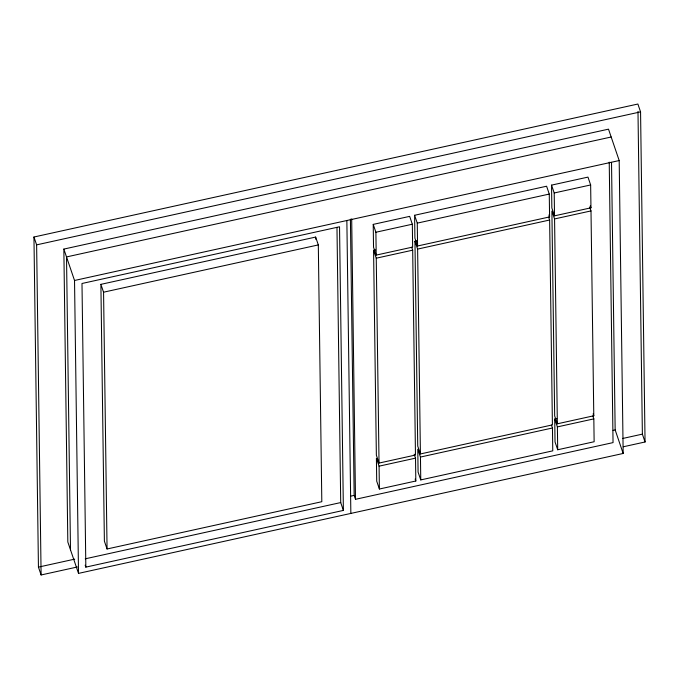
<?xml version="1.0" encoding="UTF-8"?>
<svg xmlns="http://www.w3.org/2000/svg" width="679" height="679" viewBox="0 0 679 679"><rect width="100%" height="100%" fill="white"/><g stroke="black" fill="none" stroke-linecap="round" stroke-linejoin="round"><path stroke-width="1.02" d="M77.372 566.982L41.113 574.969L38.44 567.118L33.95 237.013L637.887 104.031L640.56 111.882L645.05 441.987L623.297 446.774M41.113 574.969L36.624 244.864L640.56 111.882M63.843 249.083L608.503 129.154L619.189 160.55L623.169 453.462L78.518 573.39L67.824 541.995L63.843 249.083L74.529 280.478L78.518 573.39M611.176 137.005L66.517 256.934L70.497 549.846M74.529 280.478L619.189 160.55M100.891 284.357L315.642 237.073L318.315 244.915L321.812 501.705L107.061 548.988L104.388 541.138L100.891 284.357L103.564 292.199L107.061 548.988M373.221 224.393L409.658 216.372L412.331 224.214L412.637 247.08L376.208 255.1L373.535 247.249L373.221 224.393L375.894 232.243L376.208 255.1M414.597 215.277L546.595 186.216L549.269 194.067L549.583 216.924L417.577 245.993L414.911 238.142L414.597 215.277L417.271 223.128L417.577 245.993M551.543 185.129L587.972 177.109L590.645 184.951L590.959 207.816L554.522 215.837L551.849 207.986L551.543 185.129L554.208 192.98L554.522 215.837M103.564 292.199L318.315 244.915M375.894 232.243L412.331 224.214M417.271 223.128L549.269 194.067M554.208 192.98L590.645 184.951M411.678 247.232L412.679 250.178L415.472 455.04L379.035 463.07L376.361 455.219L373.577 250.347L375.597 249.906M548.624 217.076L549.625 220.021L552.409 424.893L420.411 453.954L417.738 446.103L414.954 241.24L417.016 240.782M379.035 463.07L376.251 258.198L412.679 250.178M420.411 453.954L417.619 249.091L549.625 220.021M591.002 210.914L593.786 415.777L557.349 423.806L554.565 218.935L591.002 210.914L589.661 206.993M592.826 415.938L593.828 418.884L594.133 441.74L557.705 449.761L555.032 441.91L554.718 419.053L556.746 418.612M415.514 458.147L415.82 481.004L379.391 489.024L379.077 466.167L415.514 458.147L414.173 454.217M552.451 427.991L552.765 450.848L420.759 479.917L420.454 457.052L552.451 427.991L551.45 425.046M557.705 449.761L557.391 426.904L593.828 418.884M613.086 430.376L615.157 429.917L611.516 162.383M350.466 496.205L354.166 495.39L350.406 219.164M38.44 567.118L74.698 559.131M622.694 438.473L642.376 434.136L637.988 111.441M85.24 558.817L340.714 502.57L336.971 227.397M354.166 495.39L355.499 499.311L613.044 442.606L609.233 162.145M85.843 567.126L343.387 510.413L339.534 226.778L81.989 283.491L85.843 567.126L85.172 565.166M590.289 205.856L590.959 207.816M642.376 434.136L645.05 441.987M554.565 218.935L551.891 211.084L554.675 415.955L557.349 423.806M548.912 214.963L549.583 216.924M615.157 429.917L623.169 453.462M593.115 413.817L593.786 415.777M554.718 419.053L557.391 426.904M414.954 241.24L417.619 249.091M373.577 250.347L376.251 258.198M420.454 457.052L417.78 449.209L418.086 472.066L420.759 479.917M415.149 479.043L415.82 481.004M379.077 466.167L376.404 458.317L376.718 481.173L379.391 489.024M340.714 502.57L343.387 510.413M33.95 237.013L36.624 244.864M351.688 218.85L355.499 499.311M346.859 220.514L350.848 513.426M315.642 237.073L315.676 239.186"/></g></svg>
